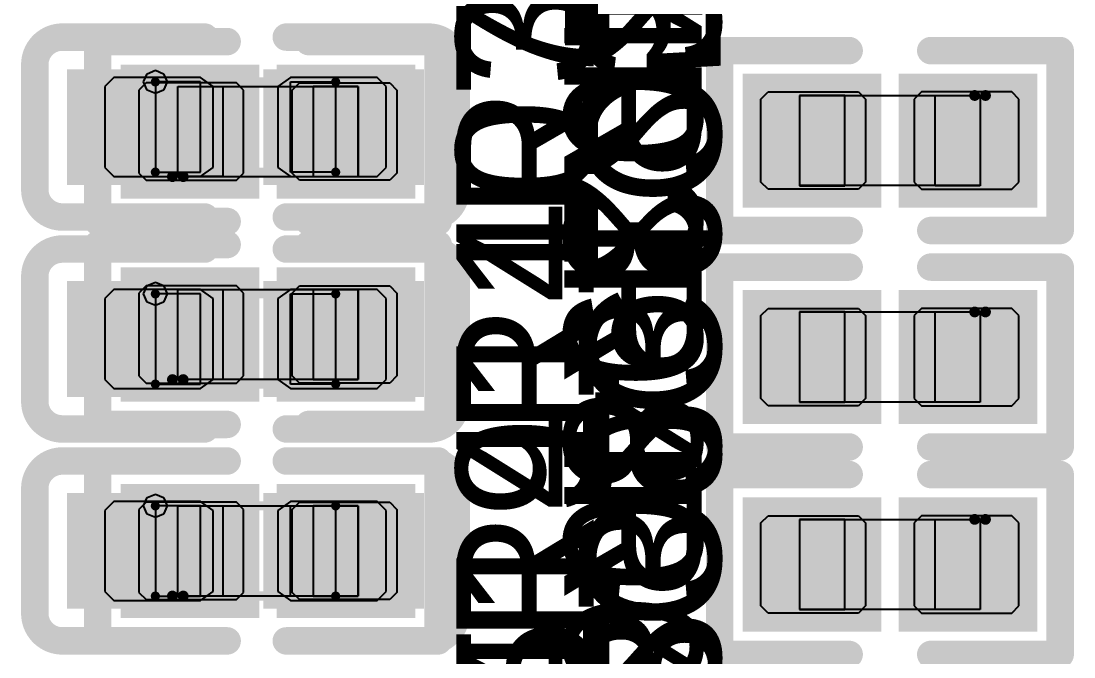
# Model space of a CAD drawing. Header units: millimetres. Extents: x 892 to 1144, y 1011 to 1123.
# Drawn here: x 998.58 to 1004.42, y 1062.91 to 1066.44 of the extents above; entities that cross this region are included whole.
import ezdxf

# ---------------------------------------------------------------- set-up
doc = ezdxf.new("R2010")
doc.units = ezdxf.units.MM
for name, color, linetype in [('BottomLayer', 5, 'Continuous'), ('BottomOverlay', 54, 'Continuous'), ('BottomPaste', 16, 'Continuous'), ('BottomSolder', 6, 'Continuous'), ('Mechanical15', 56, 'Continuous'), ('Mechanical4', 56, 'Continuous'), ('Mechanical5', 56, 'Continuous'), ('Mechanical6', 56, 'Continuous'), ('TopLayer', 1, 'Continuous'), ('TopOverlay', 2, 'Continuous'), ('TopPaste', 8, 'Continuous'), ('TopSolder', 216, 'Continuous')]:
    doc.layers.add(name, color=color, linetype=linetype)

msp = doc.modelspace()

# ---------------------------------------------------------------- linework, layer by layer
at = {"layer": 'BottomLayer'}
for points in [[(998.8849, 1065.58), (999.675, 1065.58), (998.8849, 1066.12), (999.675, 1066.12)], [(999.975, 1065.58), (1000.7651, 1065.58), (999.975, 1066.12), (1000.7651, 1066.12)], [(998.8849, 1064.405), (999.675, 1064.405), (998.8849, 1064.945), (999.675, 1064.945)], [(999.975, 1064.405), (1000.7651, 1064.405), (999.975, 1064.945), (1000.7651, 1064.945)], [(998.8849, 1063.23), (999.675, 1063.23), (998.8849, 1063.77), (999.675, 1063.77)], [(999.975, 1063.23), (1000.7651, 1063.23), (999.975, 1063.77), (1000.7651, 1063.77)]]:
    msp.add_solid(points, dxfattribs=at)
at = {"layer": 'BottomOverlay', "const_width": 0.1524}
for points in [[(998.6563, 1066.1962, -0.414214), (998.8087, 1066.3486)], [(1000.8413, 1066.3486, -0.414214), (1000.9937, 1066.1962)], [(998.8087, 1065.3514, -0.414214), (998.6563, 1065.5038)], [(1000.9937, 1065.5038, -0.414214), (1000.8413, 1065.3514)], [(998.6563, 1065.0212, -0.414214), (998.8087, 1065.1736)], [(1000.8413, 1065.1736, -0.414214), (1000.9937, 1065.0212)], [(998.8087, 1064.1764, -0.414214), (998.6563, 1064.3288)], [(1000.9937, 1064.3288, -0.414214), (1000.8413, 1064.1764)], [(998.6563, 1063.8462, -0.414214), (998.8087, 1063.9986)], [(1000.8413, 1063.9986, -0.414214), (1000.9937, 1063.8462)], [(998.8087, 1063.0014, -0.414214), (998.6563, 1063.1538)], [(1000.9937, 1063.1538, -0.414214), (1000.8413, 1063.0014)]]:
    msp.add_lwpolyline(points, format="xyb", dxfattribs=at)
for points in [[(998.8087, 1066.3486), (999.5988, 1066.3486)], [(1000.0512, 1066.3486), (1000.8413, 1066.3486)], [(998.6563, 1065.5038), (998.6563, 1066.1962)], [(1000.9937, 1065.5038), (1000.9937, 1066.1962)], [(998.8087, 1065.3514), (999.5988, 1065.3514)], [(1000.0512, 1065.3514), (1000.8413, 1065.3514)], [(998.8087, 1065.1736), (999.5988, 1065.1736)], [(1000.0512, 1065.1736), (1000.8413, 1065.1736)], [(998.6563, 1064.3288), (998.6563, 1065.0212)], [(1000.9937, 1064.3288), (1000.9937, 1065.0212)], [(998.8087, 1064.1764), (999.5988, 1064.1764)], [(1000.0512, 1064.1764), (1000.8413, 1064.1764)], [(998.8087, 1063.9986), (999.5988, 1063.9986)], [(1000.0512, 1063.9986), (1000.8413, 1063.9986)], [(998.6563, 1063.1538), (998.6563, 1063.8462)], [(1000.9937, 1063.1538), (1000.9937, 1063.8462)], [(998.8087, 1063.0014), (999.5988, 1063.0014)], [(1000.0512, 1063.0014), (1000.8413, 1063.0014)]]:
    msp.add_lwpolyline(points, dxfattribs=at)
at = {"layer": 'BottomOverlay', "const_width": 0.0762}
for points in [[(998.7706, 1066.3486, 1), (998.8468, 1066.3486, 1)], [(998.7706, 1066.3486, 1), (998.8468, 1066.3486, 1)], [(999.5607, 1066.3486, 1), (999.6369, 1066.3486, 1)], [(1000.0131, 1066.3486, 1), (1000.0893, 1066.3486, 1)], [(1000.8032, 1066.3486, 1), (1000.8794, 1066.3486, 1)], [(1000.8032, 1066.3486, 1), (1000.8794, 1066.3486, 1)], [(998.6182, 1066.1962, 1), (998.6944, 1066.1962, 1)], [(998.6182, 1066.1962, 1), (998.6944, 1066.1962, 1)], [(1000.9556, 1066.1962, 1), (1001.0318, 1066.1962, 1)], [(1000.9556, 1066.1962, 1), (1001.0318, 1066.1962, 1)], [(998.6182, 1065.5038, 1), (998.6944, 1065.5038, 1)], [(998.6182, 1065.5038, 1), (998.6944, 1065.5038, 1)], [(1000.9556, 1065.5038, 1), (1001.0318, 1065.5038, 1)], [(1000.9556, 1065.5038, 1), (1001.0318, 1065.5038, 1)], [(998.7706, 1065.3514, 1), (998.8468, 1065.3514, 1)], [(998.7706, 1065.3514, 1), (998.8468, 1065.3514, 1)], [(999.5607, 1065.3514, 1), (999.6369, 1065.3514, 1)], [(1000.0131, 1065.3514, 1), (1000.0893, 1065.3514, 1)], [(1000.8032, 1065.3514, 1), (1000.8794, 1065.3514, 1)], [(1000.8032, 1065.3514, 1), (1000.8794, 1065.3514, 1)], [(998.7706, 1065.1736, 1), (998.8468, 1065.1736, 1)], [(998.7706, 1065.1736, 1), (998.8468, 1065.1736, 1)], [(999.5607, 1065.1736, 1), (999.6369, 1065.1736, 1)], [(1000.0131, 1065.1736, 1), (1000.0893, 1065.1736, 1)], [(1000.8032, 1065.1736, 1), (1000.8794, 1065.1736, 1)], [(1000.8032, 1065.1736, 1), (1000.8794, 1065.1736, 1)], [(998.6182, 1065.0212, 1), (998.6944, 1065.0212, 1)], [(998.6182, 1065.0212, 1), (998.6944, 1065.0212, 1)], [(1000.9556, 1065.0212, 1), (1001.0318, 1065.0212, 1)], [(1000.9556, 1065.0212, 1), (1001.0318, 1065.0212, 1)], [(998.6182, 1064.3288, 1), (998.6944, 1064.3288, 1)], [(998.6182, 1064.3288, 1), (998.6944, 1064.3288, 1)], [(1000.9556, 1064.3288, 1), (1001.0318, 1064.3288, 1)], [(1000.9556, 1064.3288, 1), (1001.0318, 1064.3288, 1)], [(998.7706, 1064.1764, 1), (998.8468, 1064.1764, 1)], [(998.7706, 1064.1764, 1), (998.8468, 1064.1764, 1)], [(999.5607, 1064.1764, 1), (999.6369, 1064.1764, 1)], [(1000.0131, 1064.1764, 1), (1000.0893, 1064.1764, 1)], [(1000.8032, 1064.1764, 1), (1000.8794, 1064.1764, 1)], [(1000.8032, 1064.1764, 1), (1000.8794, 1064.1764, 1)], [(998.7706, 1063.9986, 1), (998.8468, 1063.9986, 1)], [(998.7706, 1063.9986, 1), (998.8468, 1063.9986, 1)], [(999.5607, 1063.9986, 1), (999.6369, 1063.9986, 1)], [(1000.0131, 1063.9986, 1), (1000.0893, 1063.9986, 1)], [(1000.8032, 1063.9986, 1), (1000.8794, 1063.9986, 1)], [(1000.8032, 1063.9986, 1), (1000.8794, 1063.9986, 1)], [(998.6182, 1063.8462, 1), (998.6944, 1063.8462, 1)], [(998.6182, 1063.8462, 1), (998.6944, 1063.8462, 1)], [(1000.9556, 1063.8462, 1), (1001.0318, 1063.8462, 1)], [(1000.9556, 1063.8462, 1), (1001.0318, 1063.8462, 1)], [(998.6182, 1063.1538, 1), (998.6944, 1063.1538, 1)], [(998.6182, 1063.1538, 1), (998.6944, 1063.1538, 1)], [(1000.9556, 1063.1538, 1), (1001.0318, 1063.1538, 1)], [(1000.9556, 1063.1538, 1), (1001.0318, 1063.1538, 1)], [(998.7706, 1063.0014, 1), (998.8468, 1063.0014, 1)], [(998.7706, 1063.0014, 1), (998.8468, 1063.0014, 1)], [(999.5607, 1063.0014, 1), (999.6369, 1063.0014, 1)], [(1000.0131, 1063.0014, 1), (1000.0893, 1063.0014, 1)], [(1000.8032, 1063.0014, 1), (1000.8794, 1063.0014, 1)], [(1000.8032, 1063.0014, 1), (1000.8794, 1063.0014, 1)]]:
    msp.add_lwpolyline(points, format="xyb", close=True, dxfattribs=at)
at = {"layer": 'BottomPaste'}
for p, q in [((999.095, 1066.125), (999.045, 1066.075)), ((999.575, 1066.125), (999.095, 1066.125)), ((999.645, 1066.075), (999.575, 1066.125)), ((1000.075, 1066.125), (1000.005, 1066.075)), ((1000.555, 1066.125), (1000.075, 1066.125)), ((1000.605, 1066.075), (1000.555, 1066.125)), ((999.045, 1066.075), (999.045, 1065.625)), ((999.645, 1065.625), (999.645, 1066.075)), ((1000.005, 1066.075), (1000.005, 1065.625)), ((1000.605, 1065.625), (1000.605, 1066.075)), ((999.045, 1065.625), (999.095, 1065.575)), ((999.575, 1065.575), (999.645, 1065.625)), ((1000.005, 1065.625), (1000.075, 1065.575)), ((1000.555, 1065.575), (1000.605, 1065.625)), ((999.095, 1065.575), (999.575, 1065.575)), ((1000.075, 1065.575), (1000.555, 1065.575)), ((999.095, 1064.95), (999.045, 1064.9)), ((999.575, 1064.95), (999.095, 1064.95)), ((999.645, 1064.9), (999.575, 1064.95)), ((1000.075, 1064.95), (1000.005, 1064.9)), ((1000.555, 1064.95), (1000.075, 1064.95)), ((1000.605, 1064.9), (1000.555, 1064.95)), ((999.045, 1064.9), (999.045, 1064.45)), ((999.645, 1064.45), (999.645, 1064.9)), ((1000.005, 1064.9), (1000.005, 1064.45)), ((1000.605, 1064.45), (1000.605, 1064.9)), ((999.045, 1064.45), (999.095, 1064.4)), ((999.575, 1064.4), (999.645, 1064.45)), ((1000.005, 1064.45), (1000.075, 1064.4)), ((1000.555, 1064.4), (1000.605, 1064.45)), ((999.095, 1064.4), (999.575, 1064.4)), ((1000.075, 1064.4), (1000.555, 1064.4)), ((999.095, 1063.775), (999.045, 1063.725)), ((999.045, 1063.725), (999.045, 1063.275)), ((999.575, 1063.775), (999.095, 1063.775)), ((999.645, 1063.725), (999.575, 1063.775)), ((999.645, 1063.275), (999.645, 1063.725)), ((1000.075, 1063.775), (1000.005, 1063.725)), ((1000.005, 1063.725), (1000.005, 1063.275)), ((1000.555, 1063.775), (1000.075, 1063.775)), ((1000.605, 1063.725), (1000.555, 1063.775)), ((1000.605, 1063.275), (1000.605, 1063.725)), ((999.045, 1063.275), (999.095, 1063.225)), ((999.575, 1063.225), (999.645, 1063.275)), ((1000.005, 1063.275), (1000.075, 1063.225)), ((1000.555, 1063.225), (1000.605, 1063.275)), ((999.095, 1063.225), (999.575, 1063.225)), ((1000.075, 1063.225), (1000.555, 1063.225))]:
    msp.add_line(p, q, dxfattribs=at)
for points in [[(998.8849, 1065.58), (999.675, 1065.58), (998.8849, 1066.12), (999.675, 1066.12)], [(999.975, 1065.58), (1000.7651, 1065.58), (999.975, 1066.12), (1000.7651, 1066.12)], [(998.8849, 1064.405), (999.675, 1064.405), (998.8849, 1064.945), (999.675, 1064.945)], [(999.975, 1064.405), (1000.7651, 1064.405), (999.975, 1064.945), (1000.7651, 1064.945)], [(998.8849, 1063.23), (999.675, 1063.23), (998.8849, 1063.77), (999.675, 1063.77)], [(999.975, 1063.23), (1000.7651, 1063.23), (999.975, 1063.77), (1000.7651, 1063.77)]]:
    msp.add_solid(points, dxfattribs=at)
at = {"layer": 'BottomSolder'}
for points in [[(998.8341, 1065.5292), (999.7258, 1065.5292), (998.8341, 1066.1708), (999.7258, 1066.1708)], [(999.9242, 1065.5292), (1000.8159, 1065.5292), (999.9242, 1066.1708), (1000.8159, 1066.1708)], [(998.8341, 1064.3542), (999.7258, 1064.3542), (998.8341, 1064.9958), (999.7258, 1064.9958)], [(999.9242, 1064.3542), (1000.8159, 1064.3542), (999.9242, 1064.9958), (1000.8159, 1064.9958)], [(998.8341, 1063.1792), (999.7258, 1063.1792), (998.8341, 1063.8208), (999.7258, 1063.8208)], [(999.9242, 1063.1792), (1000.8159, 1063.1792), (999.9242, 1063.8208), (1000.8159, 1063.8208)]]:
    msp.add_solid(points, dxfattribs=at)
at = {"layer": 'Mechanical15'}
for p, q in [((999.2601, 1066.1), (999.2791, 1066.1459)), ((999.2791, 1066.1459), (999.325, 1066.1649)), ((999.325, 1066.1649), (999.3709, 1066.1459)), ((999.3709, 1066.1459), (999.3899, 1066.1)), ((999.2791, 1066.0541), (999.2601, 1066.1)), ((999.2601, 1066.1), (999.2601, 1066.1)), ((999.575, 1066.1), (999.325, 1066.1)), ((999.325, 1066.1), (999.325, 1065.6)), ((999.3899, 1066.1), (999.3709, 1066.0541)), ((999.3899, 1066.1), (999.3899, 1066.1)), ((999.575, 1065.6), (999.575, 1066.1)), ((1000.075, 1066.1), (1000.325, 1066.1)), ((1000.075, 1065.6), (1000.075, 1066.1)), ((1000.325, 1066.1), (1000.325, 1065.6)), ((999.325, 1066.0351), (999.2791, 1066.0541)), ((999.3709, 1066.0541), (999.325, 1066.0351)), ((999.325, 1065.6), (999.575, 1065.6)), ((1000.325, 1065.6), (1000.075, 1065.6)), ((999.2601, 1064.925), (999.2791, 1064.9709)), ((999.2791, 1064.9709), (999.325, 1064.9899)), ((999.325, 1064.9899), (999.3709, 1064.9709)), ((999.3709, 1064.9709), (999.3899, 1064.925)), ((999.2791, 1064.8791), (999.2601, 1064.925)), ((999.2601, 1064.925), (999.2601, 1064.925)), ((999.575, 1064.925), (999.325, 1064.925)), ((999.325, 1064.925), (999.325, 1064.425)), ((999.3899, 1064.925), (999.3709, 1064.8791)), ((999.3899, 1064.925), (999.3899, 1064.925)), ((999.575, 1064.425), (999.575, 1064.925)), ((1000.075, 1064.925), (1000.325, 1064.925)), ((1000.075, 1064.425), (1000.075, 1064.925)), ((1000.325, 1064.925), (1000.325, 1064.425)), ((999.325, 1064.8601), (999.2791, 1064.8791)), ((999.3709, 1064.8791), (999.325, 1064.8601)), ((999.325, 1064.425), (999.575, 1064.425)), ((1000.325, 1064.425), (1000.075, 1064.425)), ((999.2601, 1063.75), (999.2791, 1063.7959)), ((999.2791, 1063.7959), (999.325, 1063.8149)), ((999.325, 1063.8149), (999.3709, 1063.7959)), ((999.3709, 1063.7959), (999.3899, 1063.75)), ((999.2791, 1063.7041), (999.2601, 1063.75)), ((999.2601, 1063.75), (999.2601, 1063.75)), ((999.575, 1063.75), (999.325, 1063.75)), ((999.325, 1063.75), (999.325, 1063.25)), ((999.3899, 1063.75), (999.3709, 1063.7041)), ((999.3899, 1063.75), (999.3899, 1063.75)), ((999.575, 1063.25), (999.575, 1063.75)), ((1000.075, 1063.75), (1000.325, 1063.75)), ((1000.075, 1063.25), (1000.075, 1063.75)), ((1000.325, 1063.75), (1000.325, 1063.25)), ((999.325, 1063.6851), (999.2791, 1063.7041)), ((999.3709, 1063.7041), (999.325, 1063.6851)), ((999.325, 1063.25), (999.575, 1063.25)), ((1000.325, 1063.25), (1000.075, 1063.25))]:
    msp.add_line(p, q, dxfattribs=at)
at = {"layer": 'Mechanical15', "const_width": 0.0508}
for points in [[(999.325, 1066.1), (1000.325, 1066.1)], [(999.325, 1065.6), (999.325, 1066.1)], [(1000.325, 1065.6), (1000.325, 1066.1)], [(999.325, 1065.6), (1000.325, 1065.6)], [(999.325, 1064.925), (1000.325, 1064.925)], [(999.325, 1064.425), (999.325, 1064.925)], [(1000.325, 1064.425), (1000.325, 1064.925)], [(999.325, 1064.425), (1000.325, 1064.425)], [(999.325, 1063.75), (1000.325, 1063.75)], [(999.325, 1063.25), (999.325, 1063.75)], [(1000.325, 1063.25), (1000.325, 1063.75)], [(999.325, 1063.25), (1000.325, 1063.25)]]:
    msp.add_lwpolyline(points, dxfattribs=at)
at = {"layer": 'Mechanical15', "const_width": 0.0254}
for points in [[(999.3123, 1066.1, 1), (999.3377, 1066.1, 1)], [(999.3123, 1066.1, 1), (999.3377, 1066.1, 1)], [(1000.3123, 1066.1, 1), (1000.3377, 1066.1, 1)], [(1000.3123, 1066.1, 1), (1000.3377, 1066.1, 1)], [(999.3123, 1065.6, 1), (999.3377, 1065.6, 1)], [(999.3123, 1065.6, 1), (999.3377, 1065.6, 1)], [(1000.3123, 1065.6, 1), (1000.3377, 1065.6, 1)], [(1000.3123, 1065.6, 1), (1000.3377, 1065.6, 1)], [(999.3123, 1064.925, 1), (999.3377, 1064.925, 1)], [(999.3123, 1064.925, 1), (999.3377, 1064.925, 1)], [(1000.3123, 1064.925, 1), (1000.3377, 1064.925, 1)], [(1000.3123, 1064.925, 1), (1000.3377, 1064.925, 1)], [(999.3123, 1064.425, 1), (999.3377, 1064.425, 1)], [(999.3123, 1064.425, 1), (999.3377, 1064.425, 1)], [(1000.3123, 1064.425, 1), (1000.3377, 1064.425, 1)], [(1000.3123, 1064.425, 1), (1000.3377, 1064.425, 1)], [(999.3123, 1063.75, 1), (999.3377, 1063.75, 1)], [(999.3123, 1063.75, 1), (999.3377, 1063.75, 1)], [(1000.3123, 1063.75, 1), (1000.3377, 1063.75, 1)], [(1000.3123, 1063.75, 1), (1000.3377, 1063.75, 1)], [(999.3123, 1063.25, 1), (999.3377, 1063.25, 1)], [(999.3123, 1063.25, 1), (999.3377, 1063.25, 1)], [(1000.3123, 1063.25, 1), (1000.3377, 1063.25, 1)], [(1000.3123, 1063.25, 1), (1000.3377, 1063.25, 1)]]:
    msp.add_lwpolyline(points, format="xyb", close=True, dxfattribs=at)
at = {"layer": 'Mechanical4'}
for p, q in [((999.4496, 1065.5748), (999.4496, 1066.0749)), ((999.4496, 1066.0749), (1000.4496, 1066.0749)), ((1000.4496, 1066.0749), (1000.4496, 1065.5748)), ((1002.8993, 1066.0252), (1003.8993, 1066.0252)), ((1002.8993, 1065.5251), (1002.8993, 1066.0252)), ((1003.8993, 1066.0252), (1003.8993, 1065.5251)), ((1000.4496, 1065.5748), (999.4496, 1065.5748)), ((1003.8993, 1065.5251), (1002.8993, 1065.5251)), ((999.4496, 1064.4498), (999.4496, 1064.9499)), ((999.4496, 1064.9499), (1000.4496, 1064.9499)), ((1000.4496, 1064.9499), (1000.4496, 1064.4498)), ((1002.8993, 1064.8252), (1003.8993, 1064.8252)), ((1002.8993, 1064.3251), (1002.8993, 1064.8252)), ((1003.8993, 1064.8252), (1003.8993, 1064.3251)), ((1000.4496, 1064.4498), (999.4496, 1064.4498)), ((1003.8993, 1064.3251), (1002.8993, 1064.3251)), ((999.4496, 1063.2498), (999.4496, 1063.7499)), ((999.4496, 1063.7499), (1000.4496, 1063.7499)), ((1000.4496, 1063.7499), (1000.4496, 1063.2498)), ((1002.8993, 1063.6752), (1003.8993, 1063.6752)), ((1002.8993, 1063.1751), (1002.8993, 1063.6752)), ((1003.8993, 1063.6752), (1003.8993, 1063.1751)), ((1000.4496, 1063.2498), (999.4496, 1063.2498)), ((1003.8993, 1063.1751), (1002.8993, 1063.1751))]:
    msp.add_line(p, q, dxfattribs=at)
at = {"layer": 'Mechanical5'}
for p, q in [((999.4495, 1065.575), (999.4495, 1066.075)), ((999.4495, 1066.075), (999.6994, 1066.075)), ((999.6994, 1066.075), (999.6994, 1065.575)), ((1000.4504, 1066.075), (1000.2005, 1066.075)), ((1000.2005, 1066.075), (1000.2005, 1065.575)), ((1000.4504, 1065.575), (1000.4504, 1066.075)), ((1003.1485, 1066.025), (1002.8985, 1066.025)), ((1002.8985, 1066.025), (1002.8985, 1065.525)), ((1003.1485, 1065.525), (1003.1485, 1066.025)), ((1003.6495, 1066.025), (1003.8995, 1066.025)), ((1003.6495, 1065.525), (1003.6495, 1066.025)), ((1003.8995, 1066.025), (1003.8995, 1065.525)), ((999.6994, 1065.575), (999.4495, 1065.575)), ((1000.2005, 1065.575), (1000.4504, 1065.575)), ((1002.8985, 1065.525), (1003.1485, 1065.525)), ((1003.8995, 1065.525), (1003.6495, 1065.525)), ((999.4495, 1064.45), (999.4495, 1064.95)), ((999.4495, 1064.95), (999.6994, 1064.95)), ((999.6994, 1064.95), (999.6994, 1064.45)), ((1000.4504, 1064.95), (1000.2005, 1064.95)), ((1000.2005, 1064.95), (1000.2005, 1064.45)), ((1000.4504, 1064.45), (1000.4504, 1064.95)), ((1003.1485, 1064.825), (1002.8985, 1064.825)), ((1002.8985, 1064.825), (1002.8985, 1064.325)), ((1003.1485, 1064.325), (1003.1485, 1064.825)), ((1003.6495, 1064.825), (1003.8995, 1064.825)), ((1003.6495, 1064.325), (1003.6495, 1064.825)), ((1003.8995, 1064.825), (1003.8995, 1064.325)), ((999.6994, 1064.45), (999.4495, 1064.45)), ((1000.2005, 1064.45), (1000.4504, 1064.45)), ((1002.8985, 1064.325), (1003.1485, 1064.325)), ((1003.8995, 1064.325), (1003.6495, 1064.325)), ((999.4495, 1063.25), (999.4495, 1063.75)), ((999.4495, 1063.75), (999.6994, 1063.75)), ((999.6994, 1063.75), (999.6994, 1063.25)), ((1000.4504, 1063.75), (1000.2005, 1063.75)), ((1000.2005, 1063.75), (1000.2005, 1063.25)), ((1000.4504, 1063.25), (1000.4504, 1063.75)), ((1003.1485, 1063.675), (1002.8985, 1063.675)), ((1002.8985, 1063.675), (1002.8985, 1063.175)), ((1003.1485, 1063.175), (1003.1485, 1063.675)), ((1003.6495, 1063.675), (1003.8995, 1063.675)), ((1003.6495, 1063.175), (1003.6495, 1063.675)), ((1003.8995, 1063.675), (1003.8995, 1063.175)), ((999.6994, 1063.25), (999.4495, 1063.25)), ((1000.2005, 1063.25), (1000.4504, 1063.25)), ((1002.8985, 1063.175), (1003.1485, 1063.175)), ((1003.8995, 1063.175), (1003.6495, 1063.175))]:
    msp.add_line(p, q, dxfattribs=at)
at = {"layer": 'Mechanical6'}
for points, const_width in [([(1003.9293, 1066.0249, 1), (1003.8694, 1066.0249, 1)], 0.06), ([(1003.8544, 1066.0249, 1), (1003.8844, 1066.0249, 1)], 0.03), ([(1003.9143, 1066.0249, 1), (1003.9443, 1066.0249, 1)], 0.03), ([(999.4796, 1065.5751, 1), (999.4196, 1065.5751, 1)], 0.06), ([(999.4046, 1065.5751, 1), (999.4346, 1065.5751, 1)], 0.03), ([(999.4646, 1065.5751, 1), (999.4946, 1065.5751, 1)], 0.03), ([(1003.9293, 1064.8249, 1), (1003.8694, 1064.8249, 1)], 0.06), ([(1003.8544, 1064.8249, 1), (1003.8844, 1064.8249, 1)], 0.03), ([(1003.9143, 1064.8249, 1), (1003.9443, 1064.8249, 1)], 0.03), ([(999.4796, 1064.4501, 1), (999.4196, 1064.4501, 1)], 0.06), ([(999.4046, 1064.4501, 1), (999.4346, 1064.4501, 1)], 0.03), ([(999.4646, 1064.4501, 1), (999.4946, 1064.4501, 1)], 0.03), ([(1003.9293, 1063.6749, 1), (1003.8694, 1063.6749, 1)], 0.06), ([(1003.8544, 1063.6749, 1), (1003.8844, 1063.6749, 1)], 0.03), ([(1003.9143, 1063.6749, 1), (1003.9443, 1063.6749, 1)], 0.03), ([(999.4796, 1063.2501, 1), (999.4196, 1063.2501, 1)], 0.06), ([(999.4046, 1063.2501, 1), (999.4346, 1063.2501, 1)], 0.03), ([(999.4646, 1063.2501, 1), (999.4946, 1063.2501, 1)], 0.03)]:
    msp.add_lwpolyline(points, format="xyb", close=True, dxfattribs=dict(at, const_width=const_width))
at = {"layer": 'TopLayer'}
for points in [[(999.2338, 1065.555), (999.7995, 1065.555), (999.2338, 1066.095), (999.7995, 1066.095)], [(1000.0994, 1065.555), (1000.6651, 1065.555), (1000.0994, 1066.095), (1000.6651, 1066.095)], [(1003.2495, 1066.045), (1002.6838, 1066.045), (1003.2495, 1065.505), (1002.6838, 1065.505)], [(1004.1151, 1066.045), (1003.5494, 1066.045), (1004.1151, 1065.505), (1003.5494, 1065.505)], [(999.2338, 1064.43), (999.7995, 1064.43), (999.2338, 1064.97), (999.7995, 1064.97)], [(1000.0994, 1064.43), (1000.6651, 1064.43), (1000.0994, 1064.97), (1000.6651, 1064.97)], [(1003.2495, 1064.845), (1002.6838, 1064.845), (1003.2495, 1064.305), (1002.6838, 1064.305)], [(1004.1151, 1064.845), (1003.5494, 1064.845), (1004.1151, 1064.305), (1003.5494, 1064.305)], [(999.2338, 1063.23), (999.7995, 1063.23), (999.2338, 1063.77), (999.7995, 1063.77)], [(1000.0994, 1063.23), (1000.6651, 1063.23), (1000.0994, 1063.77), (1000.6651, 1063.77)], [(1003.2495, 1063.695), (1002.6838, 1063.695), (1003.2495, 1063.155), (1002.6838, 1063.155)], [(1004.1151, 1063.695), (1003.5494, 1063.695), (1004.1151, 1063.155), (1003.5494, 1063.155)]]:
    msp.add_solid(points, dxfattribs=at)
at = {"layer": 'TopOverlay', "const_width": 0.1524}
for points in [[(999.0052, 1065.3264), (999.0052, 1066.3236)], [(999.0052, 1066.3236), (999.7232, 1066.3236)], [(1000.1757, 1066.3236), (1000.8937, 1066.3236)], [(1000.8937, 1065.3264), (1000.8937, 1066.3236)], [(1002.4552, 1066.2736), (1003.1732, 1066.2736)], [(1002.4552, 1065.2764), (1002.4552, 1066.2736)], [(1003.6257, 1066.2736), (1004.3437, 1066.2736)], [(1004.3437, 1065.2764), (1004.3437, 1066.2736)], [(999.0052, 1065.3264), (999.7232, 1065.3264)], [(1000.1757, 1065.3264), (1000.8937, 1065.3264)], [(1002.4552, 1065.2764), (1003.1732, 1065.2764)], [(1003.6257, 1065.2764), (1004.3437, 1065.2764)], [(999.0052, 1064.2014), (999.0052, 1065.1986)], [(999.0052, 1065.1986), (999.7232, 1065.1986)], [(1000.1757, 1065.1986), (1000.8937, 1065.1986)], [(1000.8937, 1064.2014), (1000.8937, 1065.1986)], [(1002.4552, 1065.0736), (1003.1732, 1065.0736)], [(1002.4552, 1064.0764), (1002.4552, 1065.0736)], [(1003.6257, 1065.0736), (1004.3437, 1065.0736)], [(1004.3437, 1064.0764), (1004.3437, 1065.0736)], [(999.0052, 1064.2014), (999.7232, 1064.2014)], [(1000.1757, 1064.2014), (1000.8937, 1064.2014)], [(1002.4552, 1064.0764), (1003.1732, 1064.0764)], [(1003.6257, 1064.0764), (1004.3437, 1064.0764)], [(999.0052, 1063.0014), (999.0052, 1063.9986)], [(999.0052, 1063.9986), (999.7232, 1063.9986)], [(1000.1757, 1063.9986), (1000.8937, 1063.9986)], [(1000.8937, 1063.0014), (1000.8937, 1063.9986)], [(1002.4552, 1063.9236), (1003.1732, 1063.9236)], [(1002.4552, 1062.9264), (1002.4552, 1063.9236)], [(1003.6257, 1063.9236), (1004.3437, 1063.9236)], [(1004.3437, 1062.9264), (1004.3437, 1063.9236)], [(999.0052, 1063.0014), (999.7232, 1063.0014)], [(1000.1757, 1063.0014), (1000.8937, 1063.0014)], [(1002.4552, 1062.9264), (1003.1732, 1062.9264)], [(1003.6257, 1062.9264), (1004.3437, 1062.9264)]]:
    msp.add_lwpolyline(points, dxfattribs=at)
at = {"layer": 'TopOverlay', "const_width": 0.0762}
for points in [[(998.9671, 1066.3236, 1), (999.0433, 1066.3236, 1)], [(998.9671, 1066.3236, 1), (999.0433, 1066.3236, 1)], [(999.6851, 1066.3236, 1), (999.7613, 1066.3236, 1)], [(1000.1376, 1066.3236, 1), (1000.2138, 1066.3236, 1)], [(1000.8556, 1066.3236, 1), (1000.9318, 1066.3236, 1)], [(1000.8556, 1066.3236, 1), (1000.9318, 1066.3236, 1)], [(1002.4171, 1066.2736, 1), (1002.4933, 1066.2736, 1)], [(1002.4171, 1066.2736, 1), (1002.4933, 1066.2736, 1)], [(1003.1351, 1066.2736, 1), (1003.2113, 1066.2736, 1)], [(1003.5876, 1066.2736, 1), (1003.6638, 1066.2736, 1)], [(1004.3056, 1066.2736, 1), (1004.3818, 1066.2736, 1)], [(1004.3056, 1066.2736, 1), (1004.3818, 1066.2736, 1)], [(998.9671, 1065.3264, 1), (999.0433, 1065.3264, 1)], [(998.9671, 1065.3264, 1), (999.0433, 1065.3264, 1)], [(999.6851, 1065.3264, 1), (999.7613, 1065.3264, 1)], [(1000.1376, 1065.3264, 1), (1000.2138, 1065.3264, 1)], [(1000.8556, 1065.3264, 1), (1000.9318, 1065.3264, 1)], [(1000.8556, 1065.3264, 1), (1000.9318, 1065.3264, 1)], [(1002.4171, 1065.2764, 1), (1002.4933, 1065.2764, 1)], [(1002.4171, 1065.2764, 1), (1002.4933, 1065.2764, 1)], [(1003.1351, 1065.2764, 1), (1003.2113, 1065.2764, 1)], [(1003.5876, 1065.2764, 1), (1003.6638, 1065.2764, 1)], [(1004.3056, 1065.2764, 1), (1004.3818, 1065.2764, 1)], [(1004.3056, 1065.2764, 1), (1004.3818, 1065.2764, 1)], [(998.9671, 1065.1986, 1), (999.0433, 1065.1986, 1)], [(998.9671, 1065.1986, 1), (999.0433, 1065.1986, 1)], [(999.6851, 1065.1986, 1), (999.7613, 1065.1986, 1)], [(1000.1376, 1065.1986, 1), (1000.2138, 1065.1986, 1)], [(1000.8556, 1065.1986, 1), (1000.9318, 1065.1986, 1)], [(1000.8556, 1065.1986, 1), (1000.9318, 1065.1986, 1)], [(1002.4171, 1065.0736, 1), (1002.4933, 1065.0736, 1)], [(1002.4171, 1065.0736, 1), (1002.4933, 1065.0736, 1)], [(1003.1351, 1065.0736, 1), (1003.2113, 1065.0736, 1)], [(1003.5876, 1065.0736, 1), (1003.6638, 1065.0736, 1)], [(1004.3056, 1065.0736, 1), (1004.3818, 1065.0736, 1)], [(1004.3056, 1065.0736, 1), (1004.3818, 1065.0736, 1)], [(998.9671, 1064.2014, 1), (999.0433, 1064.2014, 1)], [(998.9671, 1064.2014, 1), (999.0433, 1064.2014, 1)], [(999.6851, 1064.2014, 1), (999.7613, 1064.2014, 1)], [(1000.1376, 1064.2014, 1), (1000.2138, 1064.2014, 1)], [(1000.8556, 1064.2014, 1), (1000.9318, 1064.2014, 1)], [(1000.8556, 1064.2014, 1), (1000.9318, 1064.2014, 1)], [(1002.4171, 1064.0764, 1), (1002.4933, 1064.0764, 1)], [(1002.4171, 1064.0764, 1), (1002.4933, 1064.0764, 1)], [(1003.1351, 1064.0764, 1), (1003.2113, 1064.0764, 1)], [(1003.5876, 1064.0764, 1), (1003.6638, 1064.0764, 1)], [(1004.3056, 1064.0764, 1), (1004.3818, 1064.0764, 1)], [(1004.3056, 1064.0764, 1), (1004.3818, 1064.0764, 1)], [(998.9671, 1063.9986, 1), (999.0433, 1063.9986, 1)], [(998.9671, 1063.9986, 1), (999.0433, 1063.9986, 1)], [(999.6851, 1063.9986, 1), (999.7613, 1063.9986, 1)], [(1000.1376, 1063.9986, 1), (1000.2138, 1063.9986, 1)], [(1000.8556, 1063.9986, 1), (1000.9318, 1063.9986, 1)], [(1000.8556, 1063.9986, 1), (1000.9318, 1063.9986, 1)], [(1002.4171, 1063.9236, 1), (1002.4933, 1063.9236, 1)], [(1002.4171, 1063.9236, 1), (1002.4933, 1063.9236, 1)], [(1003.1351, 1063.9236, 1), (1003.2113, 1063.9236, 1)], [(1003.5876, 1063.9236, 1), (1003.6638, 1063.9236, 1)], [(1004.3056, 1063.9236, 1), (1004.3818, 1063.9236, 1)], [(1004.3056, 1063.9236, 1), (1004.3818, 1063.9236, 1)], [(998.9671, 1063.0014, 1), (999.0433, 1063.0014, 1)], [(998.9671, 1063.0014, 1), (999.0433, 1063.0014, 1)], [(999.6851, 1063.0014, 1), (999.7613, 1063.0014, 1)], [(1000.1376, 1063.0014, 1), (1000.2138, 1063.0014, 1)], [(1000.8556, 1063.0014, 1), (1000.9318, 1063.0014, 1)], [(1000.8556, 1063.0014, 1), (1000.9318, 1063.0014, 1)], [(1002.4171, 1062.9264, 1), (1002.4933, 1062.9264, 1)], [(1002.4171, 1062.9264, 1), (1002.4933, 1062.9264, 1)], [(1003.1351, 1062.9264, 1), (1003.2113, 1062.9264, 1)], [(1003.5876, 1062.9264, 1), (1003.6638, 1062.9264, 1)], [(1004.3056, 1062.9264, 1), (1004.3818, 1062.9264, 1)], [(1004.3056, 1062.9264, 1), (1004.3818, 1062.9264, 1)]]:
    msp.add_lwpolyline(points, format="xyb", close=True, dxfattribs=at)
at = {"layer": 'TopPaste'}
for p, q in [((999.2738, 1066.095), (999.2338, 1066.055)), ((999.7745, 1066.095), (999.2738, 1066.095)), ((999.8145, 1066.055), (999.7745, 1066.095)), ((1000.0845, 1066.055), (1000.1245, 1066.095)), ((1000.1245, 1066.095), (1000.6251, 1066.095)), ((1000.6251, 1066.095), (1000.6651, 1066.055)), ((999.2338, 1066.055), (999.2338, 1065.595)), ((999.8145, 1065.595), (999.8145, 1066.055)), ((1000.0845, 1065.595), (1000.0845, 1066.055)), ((1000.6651, 1066.055), (1000.6651, 1065.595)), ((1002.6838, 1066.005), (1002.7238, 1066.045)), ((1002.6838, 1065.545), (1002.6838, 1066.005)), ((1002.7238, 1066.045), (1003.2245, 1066.045)), ((1003.2245, 1066.045), (1003.2645, 1066.005)), ((1003.2645, 1066.005), (1003.2645, 1065.545)), ((1003.5745, 1066.045), (1003.5345, 1066.005)), ((1003.5345, 1066.005), (1003.5345, 1065.545)), ((1004.0751, 1066.045), (1003.5745, 1066.045)), ((1004.1151, 1066.005), (1004.0751, 1066.045)), ((1004.1151, 1065.545), (1004.1151, 1066.005)), ((999.2338, 1065.595), (999.2738, 1065.555)), ((999.7745, 1065.555), (999.8145, 1065.595)), ((1000.1245, 1065.555), (1000.0845, 1065.595)), ((1000.6651, 1065.595), (1000.6251, 1065.555)), ((999.2738, 1065.555), (999.7745, 1065.555)), ((1000.6251, 1065.555), (1000.1245, 1065.555)), ((1002.7238, 1065.505), (1002.6838, 1065.545)), ((1003.2645, 1065.545), (1003.2245, 1065.505)), ((1003.5345, 1065.545), (1003.5745, 1065.505)), ((1004.0751, 1065.505), (1004.1151, 1065.545)), ((1003.2245, 1065.505), (1002.7238, 1065.505)), ((1003.5745, 1065.505), (1004.0751, 1065.505)), ((999.2738, 1064.97), (999.2338, 1064.93)), ((999.7745, 1064.97), (999.2738, 1064.97)), ((999.8145, 1064.93), (999.7745, 1064.97)), ((1000.0845, 1064.93), (1000.1245, 1064.97)), ((1000.1245, 1064.97), (1000.6251, 1064.97)), ((1000.6251, 1064.97), (1000.6651, 1064.93)), ((999.2338, 1064.93), (999.2338, 1064.47)), ((999.8145, 1064.47), (999.8145, 1064.93)), ((1000.0845, 1064.47), (1000.0845, 1064.93)), ((1000.6651, 1064.93), (1000.6651, 1064.47)), ((1002.6838, 1064.805), (1002.7238, 1064.845)), ((1002.7238, 1064.845), (1003.2245, 1064.845)), ((1003.2245, 1064.845), (1003.2645, 1064.805)), ((1003.5745, 1064.845), (1003.5345, 1064.805)), ((1004.0751, 1064.845), (1003.5745, 1064.845)), ((1004.1151, 1064.805), (1004.0751, 1064.845)), ((1002.6838, 1064.345), (1002.6838, 1064.805)), ((1003.2645, 1064.805), (1003.2645, 1064.345)), ((1003.5345, 1064.805), (1003.5345, 1064.345)), ((1004.1151, 1064.345), (1004.1151, 1064.805)), ((999.2338, 1064.47), (999.2738, 1064.43)), ((999.2738, 1064.43), (999.7745, 1064.43)), ((999.7745, 1064.43), (999.8145, 1064.47)), ((1000.1245, 1064.43), (1000.0845, 1064.47)), ((1000.6251, 1064.43), (1000.1245, 1064.43)), ((1000.6651, 1064.47), (1000.6251, 1064.43)), ((1002.7238, 1064.305), (1002.6838, 1064.345)), ((1003.2645, 1064.345), (1003.2245, 1064.305)), ((1003.5345, 1064.345), (1003.5745, 1064.305)), ((1004.0751, 1064.305), (1004.1151, 1064.345)), ((1003.2245, 1064.305), (1002.7238, 1064.305)), ((1003.5745, 1064.305), (1004.0751, 1064.305)), ((999.2738, 1063.77), (999.2338, 1063.73)), ((999.2338, 1063.73), (999.2338, 1063.27)), ((999.7745, 1063.77), (999.2738, 1063.77)), ((999.8145, 1063.73), (999.7745, 1063.77)), ((999.8145, 1063.27), (999.8145, 1063.73)), ((1000.0845, 1063.73), (1000.1245, 1063.77)), ((1000.0845, 1063.27), (1000.0845, 1063.73)), ((1000.1245, 1063.77), (1000.6251, 1063.77)), ((1000.6251, 1063.77), (1000.6651, 1063.73)), ((1000.6651, 1063.73), (1000.6651, 1063.27)), ((1002.6838, 1063.655), (1002.7238, 1063.695)), ((1002.7238, 1063.695), (1003.2245, 1063.695)), ((1003.2245, 1063.695), (1003.2645, 1063.655)), ((1003.5745, 1063.695), (1003.5345, 1063.655)), ((1004.0751, 1063.695), (1003.5745, 1063.695)), ((1004.1151, 1063.655), (1004.0751, 1063.695)), ((1002.6838, 1063.195), (1002.6838, 1063.655)), ((1003.2645, 1063.655), (1003.2645, 1063.195)), ((1003.5345, 1063.655), (1003.5345, 1063.195)), ((1004.1151, 1063.195), (1004.1151, 1063.655)), ((999.2338, 1063.27), (999.2738, 1063.23)), ((999.7745, 1063.23), (999.8145, 1063.27)), ((1000.1245, 1063.23), (1000.0845, 1063.27)), ((1000.6651, 1063.27), (1000.6251, 1063.23)), ((999.2738, 1063.23), (999.7745, 1063.23)), ((1000.6251, 1063.23), (1000.1245, 1063.23)), ((1002.7238, 1063.155), (1002.6838, 1063.195)), ((1003.2245, 1063.155), (1002.7238, 1063.155)), ((1003.2645, 1063.195), (1003.2245, 1063.155)), ((1003.5345, 1063.195), (1003.5745, 1063.155)), ((1003.5745, 1063.155), (1004.0751, 1063.155)), ((1004.0751, 1063.155), (1004.1151, 1063.195))]:
    msp.add_line(p, q, dxfattribs=at)
for points in [[(999.2338, 1065.555), (999.7995, 1065.555), (999.2338, 1066.095), (999.7995, 1066.095)], [(1000.0994, 1065.555), (1000.6651, 1065.555), (1000.0994, 1066.095), (1000.6651, 1066.095)], [(1003.2495, 1066.045), (1002.6838, 1066.045), (1003.2495, 1065.505), (1002.6838, 1065.505)], [(1004.1151, 1066.045), (1003.5494, 1066.045), (1004.1151, 1065.505), (1003.5494, 1065.505)], [(999.2338, 1064.43), (999.7995, 1064.43), (999.2338, 1064.97), (999.7995, 1064.97)], [(1000.0994, 1064.43), (1000.6651, 1064.43), (1000.0994, 1064.97), (1000.6651, 1064.97)], [(1003.2495, 1064.845), (1002.6838, 1064.845), (1003.2495, 1064.305), (1002.6838, 1064.305)], [(1004.1151, 1064.845), (1003.5494, 1064.845), (1004.1151, 1064.305), (1003.5494, 1064.305)], [(999.2338, 1063.23), (999.7995, 1063.23), (999.2338, 1063.77), (999.7995, 1063.77)], [(1000.0994, 1063.23), (1000.6651, 1063.23), (1000.0994, 1063.77), (1000.6651, 1063.77)], [(1003.2495, 1063.695), (1002.6838, 1063.695), (1003.2495, 1063.155), (1002.6838, 1063.155)], [(1004.1151, 1063.695), (1003.5494, 1063.695), (1004.1151, 1063.155), (1003.5494, 1063.155)]]:
    msp.add_solid(points, dxfattribs=at)
at = {"layer": 'TopSolder'}
for points in [[(999.1322, 1065.4534), (999.9011, 1065.4534), (999.1322, 1066.1966), (999.9011, 1066.1966)], [(999.9978, 1065.4534), (1000.7667, 1065.4534), (999.9978, 1066.1966), (1000.7667, 1066.1966)], [(1003.3511, 1066.1466), (1002.5822, 1066.1466), (1003.3511, 1065.4034), (1002.5822, 1065.4034)], [(1004.2167, 1066.1466), (1003.4478, 1066.1466), (1004.2167, 1065.4034), (1003.4478, 1065.4034)], [(999.1322, 1064.3284), (999.9011, 1064.3284), (999.1322, 1065.0716), (999.9011, 1065.0716)], [(999.9978, 1064.3284), (1000.7667, 1064.3284), (999.9978, 1065.0716), (1000.7667, 1065.0716)], [(1003.3511, 1064.9466), (1002.5822, 1064.9466), (1003.3511, 1064.2034), (1002.5822, 1064.2034)], [(1004.2167, 1064.9466), (1003.4478, 1064.9466), (1004.2167, 1064.2034), (1003.4478, 1064.2034)], [(999.1322, 1063.1284), (999.9011, 1063.1284), (999.1322, 1063.8716), (999.9011, 1063.8716)], [(999.9978, 1063.1284), (1000.7667, 1063.1284), (999.9978, 1063.8716), (1000.7667, 1063.8716)], [(1003.3511, 1063.7966), (1002.5822, 1063.7966), (1003.3511, 1063.0534), (1002.5822, 1063.0534)], [(1004.2167, 1063.7966), (1003.4478, 1063.7966), (1004.2167, 1063.0534), (1003.4478, 1063.0534)]]:
    msp.add_solid(points, dxfattribs=at)

# ---------------------------------------------------------------- texts
at = {"layer": 'BottomOverlay', "text_generation_flag": 2}
for s, p in [('C217', (1001.6976, 1065.411)), ('C225', (1001.6976, 1064.236)), ('C231', (1001.6976, 1063.061)), ('C239', (1001.6976, 1061.886)), ('C233', (1001.6976, 1060.711))]:
    msp.add_text(s, height=0.762, rotation=270, dxfattribs=at).set_placement(p)
at = {"layer": 'TopOverlay'}
for s, rotation, p in [('C221', 270, (1001.5976, 1068.689)), ('R399', 90, (1001.7555, 1065.336)), ('R402', 270, (1001.5934, 1067.489)), ('R407', 90, (1001.7555, 1064.136)), ('R398', 270, (1001.5934, 1066.264)), ('R411', 90, (1001.7555, 1062.986)), ('R406', 270, (1001.5934, 1065.139)), ('R419', 90, (1001.7555, 1061.811)), ('R410', 270, (1001.5934, 1063.939)), ('R415', 90, (1001.7555, 1060.686))]:
    msp.add_text(s, height=0.762, rotation=rotation, dxfattribs=at).set_placement(p)

doc.saveas('drawing.dxf')
